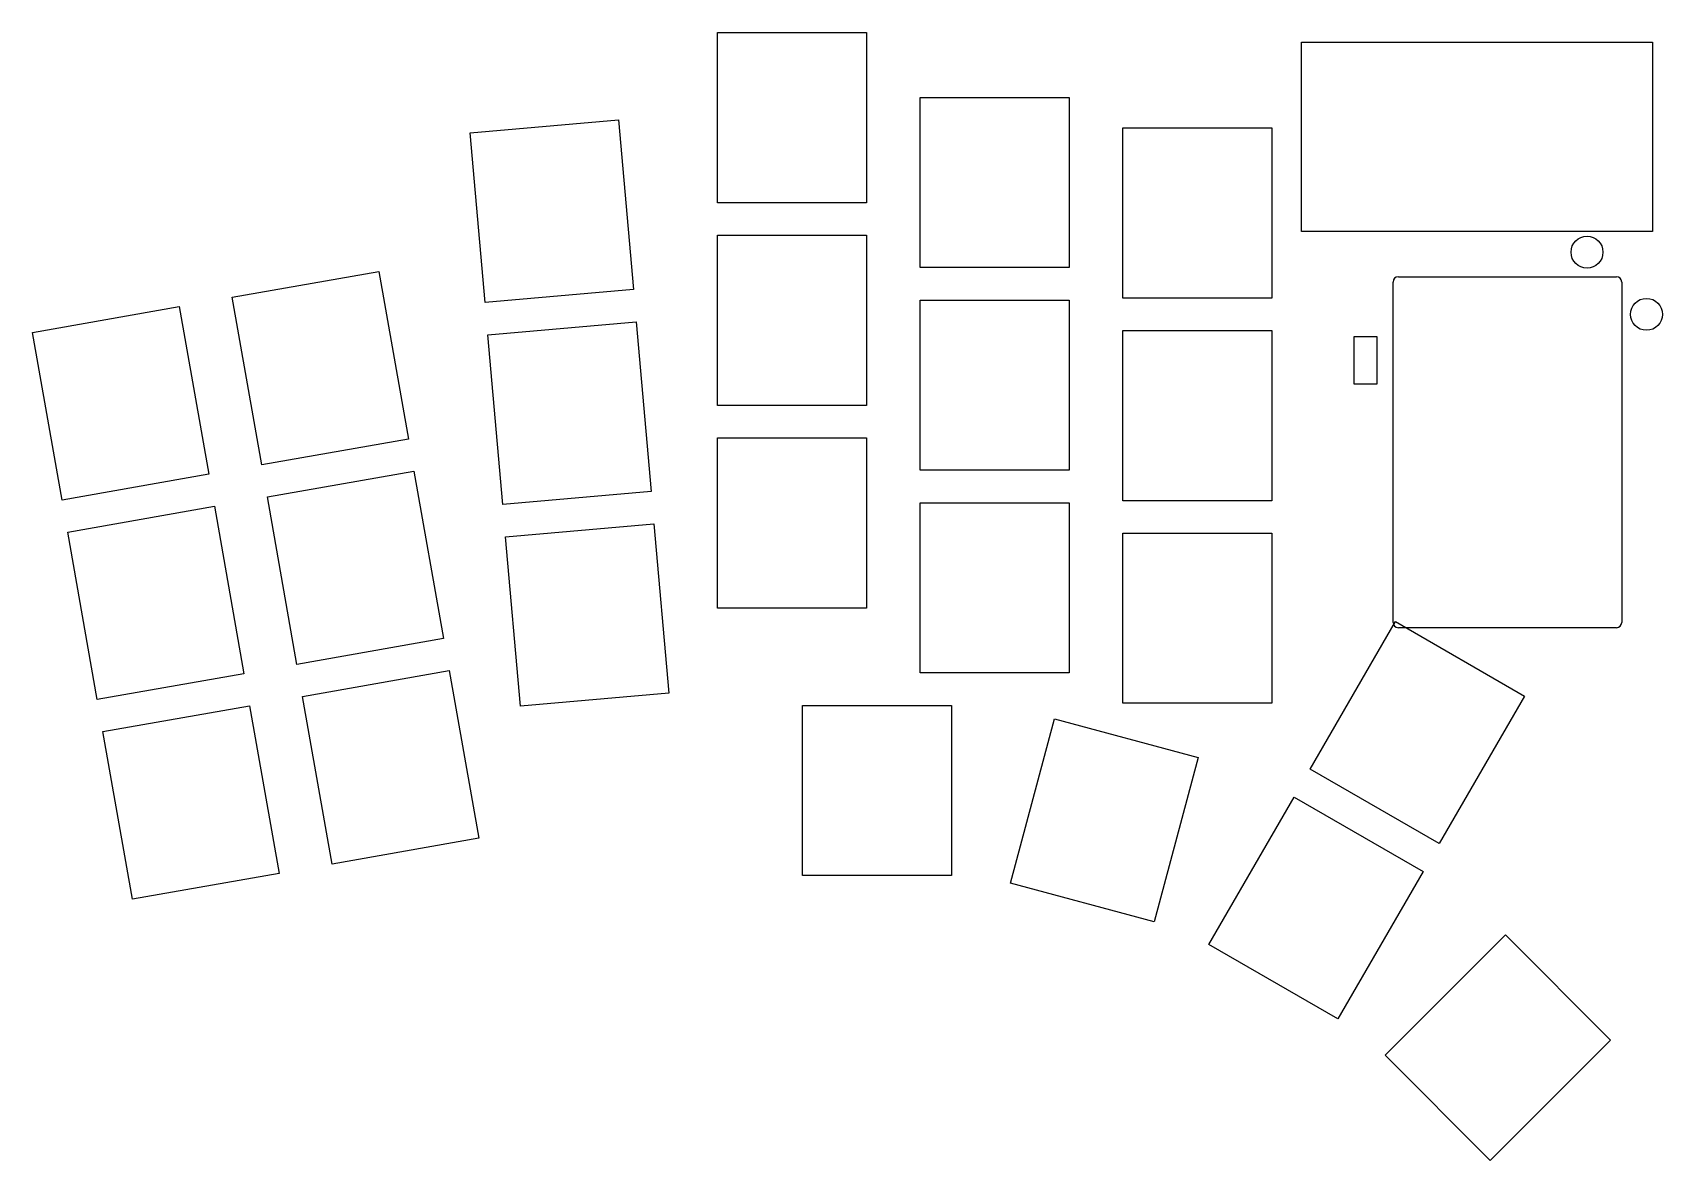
# Model space of a CAD drawing. Extents: x 0.94 to 6.97, y -5.32 to -1.15.
import ezdxf

# ---------------------------------------------------------------- set-up
doc = ezdxf.new("R2010")
doc.units = 0
doc.header["$MEASUREMENT"] = 0
doc.layers.add('BLACK', color=7, linetype='CONTINUOUS')

msp = doc.modelspace()

# ---------------------------------------------------------------- linework, layer by layer
at = {"layer": 'BLACK', "linetype": 'CONTINUOUS'}
for p, q in [((3.4744, -1.1457), (4.0256, -1.1457)), ((3.4744, -1.7756), (3.4744, -1.1457)), ((4.0256, -1.1457), (4.0256, -1.7756)), ((5.6355, -1.8813), (5.6355, -1.1813)), ((5.6355, -1.1813), (6.9355, -1.1813)), ((6.9355, -1.1813), (6.9355, -1.8813)), ((4.2244, -1.3857), (4.7756, -1.3857)), ((4.2244, -2.0156), (4.2244, -1.3857)), ((4.7756, -1.3857), (4.7756, -2.0156)), ((2.5594, -1.5172), (3.1085, -1.4691)), ((3.1085, -1.4691), (3.1634, -2.0967)), ((4.9744, -1.4982), (5.5256, -1.4982)), ((4.9744, -2.1281), (4.9744, -1.4982)), ((5.5256, -1.4982), (5.5256, -2.1281)), ((2.6143, -2.1447), (2.5594, -1.5172)), ((4.0256, -1.7756), (3.4744, -1.7756)), ((3.4744, -1.8957), (4.0256, -1.8957)), ((3.4744, -2.5256), (3.4744, -1.8957)), ((4.0256, -1.8957), (4.0256, -2.5256)), ((6.9355, -1.8813), (5.6355, -1.8813)), ((1.6779, -2.1254), (2.2207, -2.0297)), ((2.2207, -2.0297), (2.3301, -2.6501)), ((4.7756, -2.0156), (4.2244, -2.0156)), ((5.9945, -2.0491), (6.8015, -2.0491)), ((3.1634, -2.0967), (2.6143, -2.1447)), ((5.9748, -3.3287), (5.9748, -2.0688)), ((6.8212, -2.0688), (6.8212, -3.3287)), ((0.9393, -2.2557), (1.4821, -2.16)), ((1.4821, -2.16), (1.5915, -2.7803)), ((1.7873, -2.7458), (1.6779, -2.1254)), ((4.2244, -2.1357), (4.7756, -2.1357)), ((4.2244, -2.7656), (4.2244, -2.1357)), ((4.7756, -2.1357), (4.7756, -2.7656)), ((5.5256, -2.1281), (4.9744, -2.1281)), ((2.6248, -2.2643), (3.1738, -2.2163)), ((3.1738, -2.2163), (3.2287, -2.8438)), ((1.0487, -2.876), (0.9393, -2.2557)), ((2.6797, -2.8919), (2.6248, -2.2643)), ((4.9744, -2.2482), (5.5256, -2.2482)), ((4.9744, -2.8781), (4.9744, -2.2482)), ((5.5256, -2.2482), (5.5256, -2.8781)), ((5.9161, -2.2719), (5.8294, -2.2719)), ((5.8294, -2.2719), (5.8294, -2.4451)), ((5.9161, -2.4451), (5.9161, -2.2719)), ((5.8294, -2.4451), (5.9161, -2.4451)), ((4.0256, -2.5256), (3.4744, -2.5256)), ((2.3301, -2.6501), (1.7873, -2.7458)), ((3.4744, -2.6457), (4.0256, -2.6457)), ((3.4744, -3.2756), (3.4744, -2.6457)), ((4.0256, -2.6457), (4.0256, -3.2756)), ((1.8082, -2.8641), (2.351, -2.7683)), ((2.351, -2.7683), (2.4603, -3.3887)), ((4.7756, -2.7656), (4.2244, -2.7656)), ((1.5915, -2.7803), (1.0487, -2.876)), ((1.9175, -3.4844), (1.8082, -2.8641)), ((3.2287, -2.8438), (2.6797, -2.8919)), ((4.2244, -2.8857), (4.7756, -2.8857)), ((4.2244, -3.5156), (4.2244, -2.8857)), ((4.7756, -2.8857), (4.7756, -3.5156)), ((5.5256, -2.8781), (4.9744, -2.8781)), ((1.0696, -2.9943), (1.6124, -2.8986)), ((1.6124, -2.8986), (1.7217, -3.5189)), ((1.1789, -3.6146), (1.0696, -2.9943)), ((2.6901, -3.0115), (3.2392, -2.9634)), ((2.745, -3.639), (2.6901, -3.0115)), ((3.2392, -2.9634), (3.2941, -3.591)), ((4.9744, -2.9982), (5.5256, -2.9982)), ((4.9744, -3.6281), (4.9744, -2.9982)), ((5.5256, -2.9982), (5.5256, -3.6281)), ((4.0256, -3.2756), (3.4744, -3.2756)), ((5.6685, -3.8714), (5.9835, -3.3259)), ((5.9835, -3.3259), (6.4608, -3.6015)), ((6.8015, -3.3483), (5.9945, -3.3483)), ((2.4603, -3.3887), (1.9175, -3.4844)), ((1.7217, -3.5189), (1.1789, -3.6146)), ((1.9384, -3.6027), (2.4812, -3.5069)), ((2.4812, -3.5069), (2.5906, -4.1273)), ((4.7756, -3.5156), (4.2244, -3.5156)), ((2.0478, -4.223), (1.9384, -3.6027)), ((3.2941, -3.591), (2.745, -3.639)), ((6.4608, -3.6015), (6.1459, -4.147)), ((1.1998, -3.7329), (1.7426, -3.6372)), ((1.7426, -3.6372), (1.852, -4.2575)), ((3.7894, -3.6357), (4.3406, -3.6357)), ((3.7894, -4.2656), (3.7894, -3.6357)), ((4.3406, -3.6357), (4.3406, -4.2656)), ((5.5256, -3.6281), (4.9744, -3.6281)), ((1.3092, -4.3532), (1.1998, -3.7329)), ((4.5583, -4.2943), (4.7213, -3.6858)), ((4.7213, -3.6858), (5.2537, -3.8284)), ((5.2537, -3.8284), (5.0907, -4.4369)), ((6.1459, -4.147), (5.6685, -3.8714)), ((5.2935, -4.5209), (5.6085, -3.9754)), ((5.6085, -3.9754), (6.0858, -4.251)), ((2.5906, -4.1273), (2.0478, -4.223)), ((1.852, -4.2575), (1.3092, -4.3532)), ((4.3406, -4.2656), (3.7894, -4.2656)), ((6.0858, -4.251), (5.7709, -4.7965)), ((5.0907, -4.4369), (4.5583, -4.2943)), ((5.7709, -4.7965), (5.2935, -4.5209)), ((5.9451, -4.9302), (6.3905, -4.4848)), ((6.3905, -4.4848), (6.7802, -4.8745)), ((6.7802, -4.8745), (6.3348, -5.3199)), ((6.3348, -5.3199), (5.9451, -4.9302))]:
    msp.add_line(p, q, dxfattribs=at)
at = {"layer": 'BLACK'}
for centre in [(6.6928, -1.9585), (6.9128, -2.1885)]:
    msp.add_circle(centre, 0.0591, dxfattribs=at)
for centre, start, end in [((5.9945, -2.0688), 90, 180), ((6.8015, -2.0688), 0, 90), ((5.9945, -3.3287), -180, -90), ((6.8015, -3.3287), -90, 0)]:
    msp.add_arc(centre, 0.0197, start, end, dxfattribs=at)

doc.saveas('drawing.dxf')
